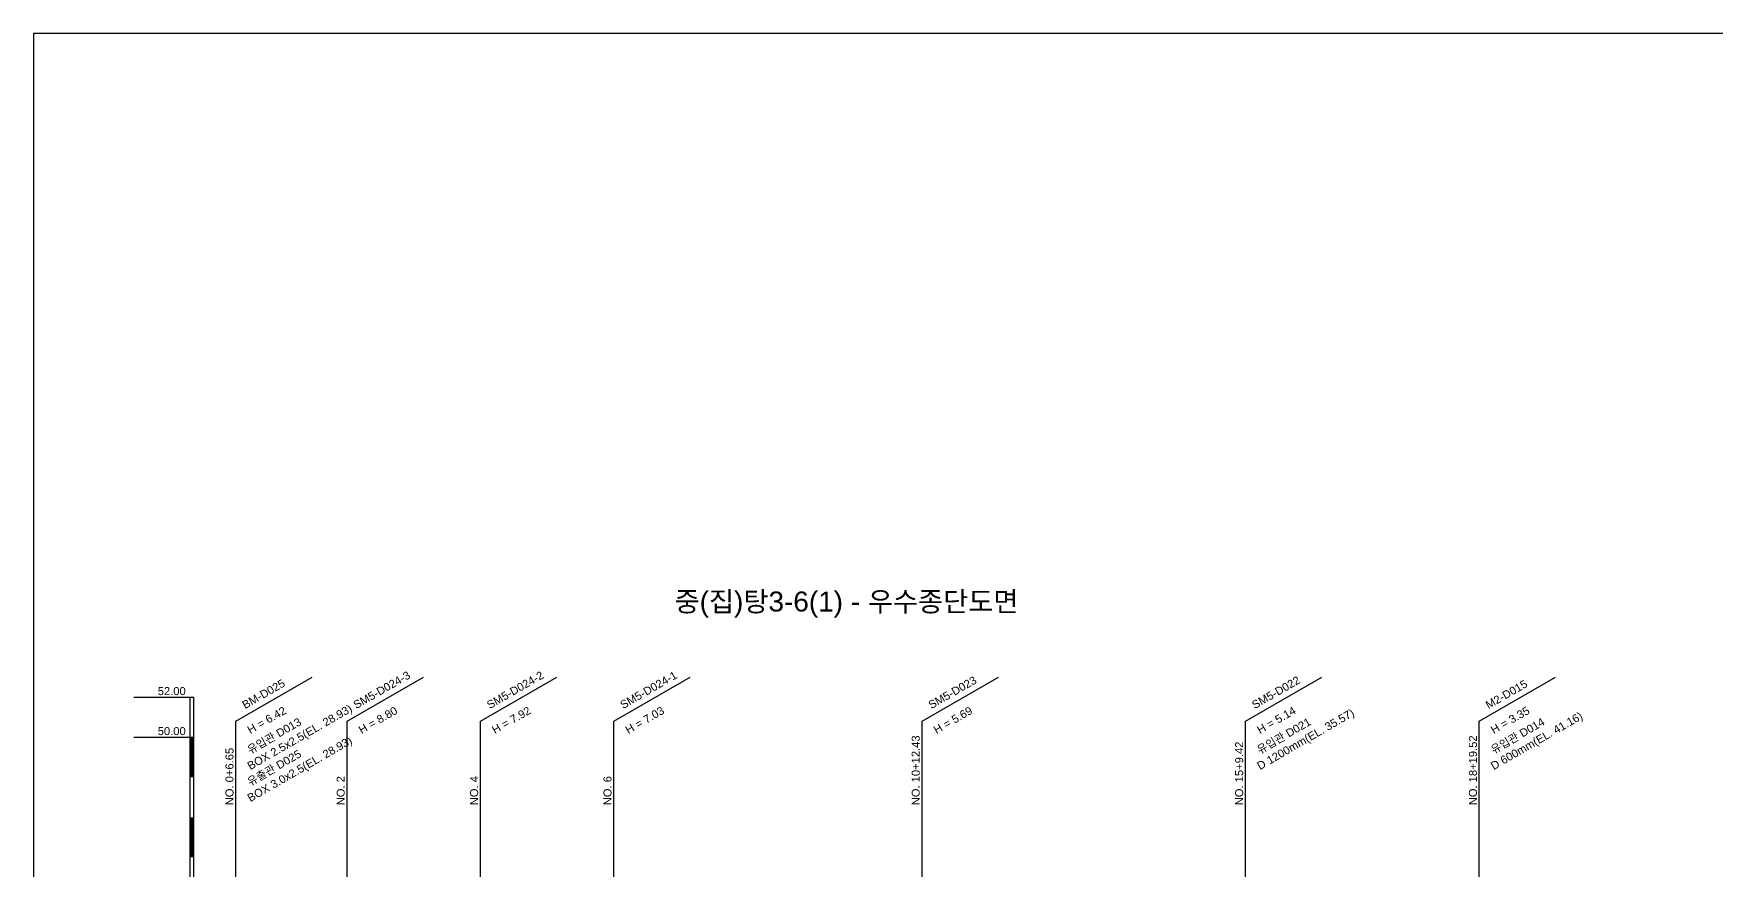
# Model space of a CAD drawing. Header units: millimetres. Extents: x -105495 to 3444, y -108190 to 2013.
# Drawn here: x 20 to 440.5, y -22155.2 to -21946 of the extents above; entities that cross this region are included whole.
import ezdxf
from ezdxf.enums import TextEntityAlignment as Align

# ---------------------------------------------------------------- set-up
doc = ezdxf.new("R2010")
doc.units = ezdxf.units.MM
for name, color, linetype in [('KZ_종단_깃발', 7, 'Continuous'), ('KZ_종단_노선명', 7, 'Continuous'), ('KZ_종단_도각', 7, 'Continuous'), ('KZ_종단_폴대', 7, 'Continuous')]:
    doc.layers.add(name, color=color, linetype=linetype)
doc.styles.get("Standard").update_dxf_attribs({"font": 'arial.ttf'})

msp = doc.modelspace()

# ---------------------------------------------------------------- linework, layer by layer
at = {"layer": 'KZ_종단_깃발'}
for p, q in [((70.54, -22117.95), (89.59, -22106.95)), ((98.33, -22117.95), (117.39, -22106.95)), ((131.67, -22117.95), (150.72, -22106.95)), ((165, -22117.95), (184.05, -22106.95)), ((242.02, -22117.95), (261.08, -22106.95)), ((322.85, -22117.95), (341.9, -22106.95)), ((322.85, -22117.95), (341.9, -22106.95)), ((381.27, -22117.95), (400.32, -22106.95)), ((70.54, -22372), (70.54, -22117.95)), ((98.33, -22372), (98.33, -22117.95)), ((131.67, -22372), (131.67, -22117.95)), ((165, -22372), (165, -22117.95)), ((242.02, -22372), (242.02, -22117.95)), ((322.85, -22372), (322.85, -22117.95)), ((322.85, -22372), (322.85, -22117.95)), ((381.27, -22372), (381.27, -22117.95))]:
    msp.add_line(p, q, dxfattribs=at)
at = {"layer": 'KZ_종단_도각'}
msp.add_lwpolyline([(20, -22540), (861, -22540), (861, -21946), (20, -21946)], close=True, dxfattribs=at)
at = {"layer": 'KZ_종단_폴대'}
for p, q in [((60, -22112), (45, -22112)), ((60, -22122), (45, -22122))]:
    msp.add_line(p, q, dxfattribs=at)
msp.add_lwpolyline([(60, -22372), (60, -22112), (59, -22112), (59, -22372), (60, -22372)], dxfattribs=at)
at = {"layer": 'KZ_종단_폴대', "const_width": 1}
for points in [[(59.5, -22132), (59.5, -22122)], [(59.5, -22152), (59.5, -22142)]]:
    msp.add_lwpolyline(points, dxfattribs=at)

# ---------------------------------------------------------------- texts
at = {"layer": 'KZ_종단_깃발'}
for s, rotation, p in [('SM5-D024-3', 30, (100.93, -22115.45)), ('SM5-D024-2', 30, (134.26, -22115.45)), ('SM5-D024-1', 30, (167.6, -22115.45)), ('BM-D025', 30, (73.14, -22115.45)), ('SM5-D023', 30, (244.62, -22115.45)), ('SM5-D022', 30, (325.45, -22115.45)), ('SM5-D022', 30, (325.45, -22115.45)), ('M2-D015', 30, (383.86, -22115.45)), ('NO. 10+12.43', 90, (242.02, -22138.95)), ('NO. 18+19.52', 90, (381.27, -22138.95)), ('NO. 0+6.65', 90, (70.54, -22138.95)), ('NO. 15+9.42', 90, (322.85, -22138.95)), ('NO. 15+9.42', 90, (322.85, -22138.95)), ('NO. 2', 90, (98.33, -22138.95)), ('NO. 4', 90, (131.67, -22138.95)), ('NO. 6', 90, (165, -22138.95))]:
    msp.add_text(s, height=2, rotation=rotation, dxfattribs=at).set_placement(p, align=Align.BOTTOM_LEFT)
for s, p in [('BOX 2.5x2.5(EL. 28.93)', (73.14, -22128.45)), ('H = 6.42', (73.14, -22119.45)), ('유입관 D013', (73.14, -22124.45)), ('H = 8.80', (100.93, -22119.45)), ('H = 7.92', (134.26, -22119.45)), ('H = 7.03', (167.6, -22119.45)), ('H = 5.69', (244.62, -22119.45)), ('H = 5.14', (325.45, -22119.45)), ('D 1200mm(EL. 35.57)', (325.45, -22128.45)), ('H = 5.14', (325.45, -22119.45)), ('D 1200mm(EL. 35.57)', (325.45, -22128.45)), ('유입관 D021', (325.45, -22124.45)), ('유입관 D021', (325.45, -22124.45)), ('H = 3.35', (383.86, -22119.45)), ('D 600mm(EL. 41.16)', (383.86, -22128.45)), ('유입관 D014', (383.86, -22124.45)), ('BOX 3.0x2.5(EL. 28.93)', (73.14, -22136.45)), ('유출관 D025', (73.14, -22132.45))]:
    msp.add_text(s, height=2, rotation=30, dxfattribs=at).set_placement(p, align=Align.TOP_LEFT)
at = {"layer": 'KZ_종단_노선명'}
msp.add_text('중(집)탕3-6(1) - 우수종단도면', height=5, dxfattribs=at).set_placement((223.13, -22092), align=Align.BOTTOM_CENTER)
at = {"layer": 'KZ_종단_폴대'}
for s, p in [('52.00', (58, -22112)), ('50.00', (58, -22122))]:
    msp.add_text(s, height=2, dxfattribs=at).set_placement(p, align=Align.BOTTOM_RIGHT)

doc.saveas('drawing.dxf')
